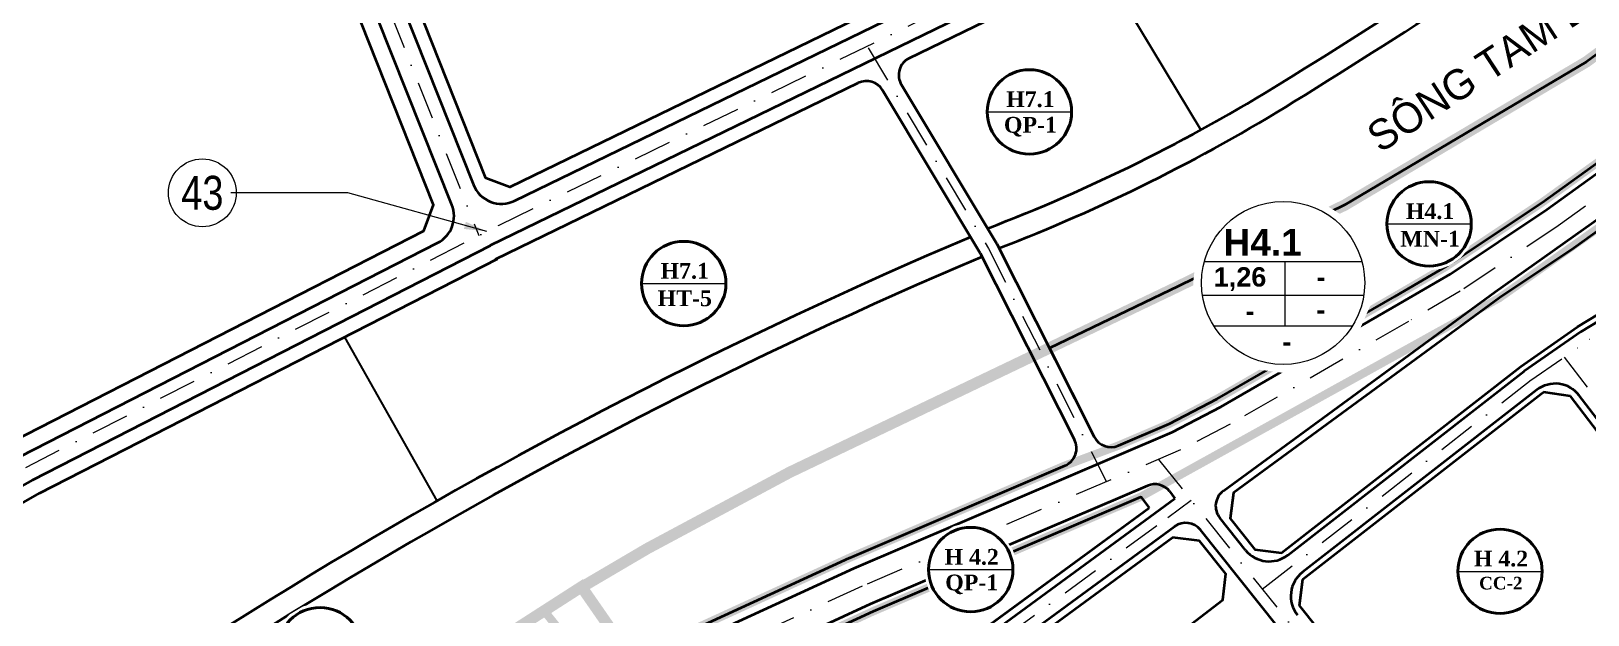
# Model space of a CAD drawing. Header units: millimetres. Extents: x 583747 to 595948, y 2304962 to 2309584.
# Drawn here: x 592277.5 to 592690.2, y 2307714.7 to 2307869.5 of the extents above; entities that cross this region are included whole.
import ezdxf
from ezdxf.enums import TextEntityAlignment as Align

# ---------------------------------------------------------------- set-up
doc = ezdxf.new("R2010")
doc.units = ezdxf.units.MM
doc.set_wipeout_variables(frame=1)
for name, pattern in [('DASHDOT', [1, 0.5, -0.25, 0, -0.25]), ('DASHED', [4.5, 3, -1.5]), ('PHANTOM2', [1.25, 0.625, -0.125, 0.125, -0.125, 0.125, -0.125]), ('RANHGIOI', [10, 6, -1.7, 0.6, -1.7]), ('RGXA', [10.3, 6, -2, 0.3, -2])]:
    doc.linetypes.add(name, pattern=pattern)
for name, color, linetype, lineweight in [('00_bo_sdd', 7, 'Continuous', 30), ('00_o pho', 2, 'RANHGIOI', 13), ('00_tim_duong', 1, 'DASHDOT', 13), ('Chu thich Lo - Q', 7, 'Continuous', 9), ('DUONG', 5, 'Continuous', 80), ('HE', 7, 'Continuous', 40), ('ky hieu lo A B tron', 7, 'Continuous', 9), ('P_text', 7, 'Continuous', 13), ('Rgphuong', 5, 'RGXA', 13), ('TOADO', 7, 'Continuous', 13), ('TREE1', 93, 'Continuous', 13), ('vong tron', 7, 'Continuous', 13)]:
    doc.layers.add(name, color=color, linetype=linetype, lineweight=lineweight)
doc.styles.add('pp1-vnblackH', font='VHBLACK.TTF')
doc.styles.get("Standard").update_dxf_attribs({"font": 'arial.ttf'})
doc.styles.add('STYLE3', font='Vharialb.ttf', dxfattribs={"height": 10})
doc.styles.add('TXT', font='vntime.TTF', dxfattribs={"height": 1})
doc.styles.add('vnarialh', font='Vharial.ttf')
doc.dimstyles.new('11', dxfattribs={"dimtxt": 7.5, "dimasz": 7.5, "dimexe": 5, "dimexo": 10, "dimgap": 3, "dimtad": 1, "dimzin": 9, "dimdsep": 46, "dimtxsty": 'STYLE3', "dimcen": 0.05, "dimclrd": 7, "dimclre": 7, "dimclrt": 7, "dimaunit": 1, "dimadec": 4, "dimazin": 0, "dimtfac": 1, "dimtofl": 0, "dimtmove": 1, "dimatfit": 3, "dimfxl": 1, "dimtolj": 1, "dimtzin": 9, "dimarcsym": 0})

# ---------------------------------------------------------------- blocks, each defined once
blk = doc.blocks.new('www')
at = {"layer": '00_bo_sdd'}
for p, q in [((19275.087, 14964.925), (19248.642, 15008.9)), ((19048.124, 14910.032), (19072.608, 14866.575))]:
    blk.add_line(p, q, dxfattribs=at)
for points in [[(19295.763, 15031.623), (19248.734, 15008.748), (19275.087, 14964.925, 0.0137265), (19296.71, 14977.539, 0.0116811), (19389.574, 15038.231, 0.0313), (19440.874, 15078.443, 0.07832), (19466.972, 15110.253, 0.0589377), (19496.093, 15176.706, 0.0619406), (19507.068, 15240.053, 0.0644814), (19504.862, 15267.247, 0.0290307), (19492.636, 15311.807, 0.049328), (19468.568, 15365.07, 0.0592944), (19433.988, 15411.376, 0.0435689), (19411.7, 15429.273, 0.0801613), (19409.093, 15430.467), (19378.742, 15410.947), (19377.761, 15404.421), (19442.262, 15327.945), (19459.505, 15290.746), (19466.827, 15260.778), (19462.988, 15217.923), (19452.371, 15178.895), (19426.642, 15142.098), (19357.616, 15077.199)], [(19268.437, 15094.843), (19237.417, 15177.914, 0.4113002), (19211.871, 15189.723), (19160.282, 15171.042, 0.0820126), (19158.009, 15169.767, 0.0672405), (19156.53, 15168.217), (19153.898, 15164.587, -0.1473481), (19150.226, 15161.792), (19031.173, 15117.236), (19028.132, 15110.761), (19067.059, 14998.771), (19085.599, 14952.18), (19091.944, 14949.721), (19287.709, 15044.942), (19295.289, 15050.527), (19296.323, 15057.499)], [(19248.734, 15008.748), (19197.822, 14983.984, 0.4398691), (19195.719, 14976.919), (19218.525, 14938.83, 0.0341892), (19275.087, 14964.925)]]:
    blk.add_lwpolyline(points, format="xyb", close=True, dxfattribs=at)
for points in [[(19373.08, 14894.304), (19365.946, 14895.416), (19365.301, 14894.967), (19302.112, 14845.808), (19301.289, 14838.833), (19332.207, 14800.176), (19339.585, 14798.897), (19407.615, 14840.867), (19408.836, 14847.467)], [(19261.401, 14864.732), (19259.232, 14867.692), (19188.297, 14837.324), (19176.93, 14832.106), (19190.816, 14812.997)], [(19280.912, 14840.296), (19281.752, 14847.25), (19274.79, 14855.954), (19267.635, 14856.902), (19163.338, 14780.458), (19162.421, 14773.591), (19171.401, 14762.317), (19178.479, 14761.455)]]:
    blk.add_lwpolyline(points, close=True, dxfattribs=at)
at = {"layer": '00_o pho', "color": 2, "linetype": 'PHANTOM2', "ltscale": 10, "const_width": 2.2}
for points in [[(18583.225, 15031.307), (18613.069, 14954.656), (18678.617, 14776.361), (18722.631, 14671.12), (18747.758, 14616.742), (18776.816, 14565.015), (18783.767, 14583.87), (18789.264, 14593.635), (18795.004, 14603.829), (18814.879, 14625.616), (18868.002, 14671.656), (18918.678, 14715.488), (18977.129, 14755.461), (19020.936, 14785.93), (19101.031, 14837.42), (19100.802, 14837.709), (19128.382, 14853.927), (19166.135, 14874.158), (19269.184, 14923.485), (19313.316, 14945.042), (19377.334, 14983.012), (19423.435, 15016.979)], [(19423.435, 15016.979), (19377.334, 14983.012), (19313.316, 14945.042), (19269.184, 14923.485), (19166.135, 14874.158), (19128.382, 14853.927), (19100.802, 14837.709), (19101.031, 14837.42), (19115.097, 14819.762), (19124.228, 14824.968), (19182.012, 14851.495), (19239.131, 14875.947), (19253.265, 14881.234), (19266.681, 14886.978), (19279.412, 14893.616), (19326.504, 14920.758), (19339.993, 14928.632), (19365.615, 14945.727), (19421.649, 14986.095), (19426.06, 14989.34), (19475.148, 15025.099)], [(19484.545, 15013.675), (19446.748, 14986.14), (19431.172, 14974.794), (19354.268, 14920.401), (19259.232, 14867.692), (19188.297, 14837.324), (19136.792, 14813.579), (19135.388, 14807.53), (19149.955, 14789.242), (19162.421, 14773.591), (19171.401, 14762.317), (19183.24, 14747.454), (19204.292, 14721.024), (19220.561, 14700.599), (19255.488, 14656.751), (19262.858, 14655.466), (19373.947, 14724.033), (19391.029, 14734.577), (19457.458, 14775.579), (19474.519, 14786.109), (19520.228, 14814.322), (19657.592, 14899.213)], [(18927.688, 14681.338), (18988.314, 14729.687), (19010.772, 14746.943), (19025.538, 14758.365), (19048.199, 14775.554), (19056.552, 14781.996), (19073.355, 14793.015), (19104.423, 14813.676), (19115.097, 14819.762), (19101.031, 14837.42), (19020.936, 14785.93), (18977.129, 14755.461), (18918.678, 14715.488)]]:
    blk.add_lwpolyline(points, dxfattribs=at)
at = {"layer": '00_tim_duong', "ltscale": 20}
for points in [[(19479.927, 15019.281), (19430.458, 14983.244), (19426.03, 14979.986), (19369.842, 14939.507), (19343.891, 14922.192), (19330.168, 14914.182), (19282.906, 14886.942), (19269.742, 14880.078), (19185.357, 14843.952), (19141.037, 14823.606), (19126.133, 14816.557), (19108.755, 14806.649), (19077.901, 14786.131), (19061.34, 14775.27), (19053.211, 14769.001), (19030.555, 14751.816), (19015.809, 14740.41), (18993.399, 14723.191), (18933.027, 14675.044)], [(19479.927, 15019.281), (19430.458, 14983.244), (19426.03, 14979.986), (19369.842, 14939.507), (19343.891, 14922.192), (19330.168, 14914.182), (19282.906, 14886.942), (19269.742, 14880.078), (19185.357, 14843.952), (19141.037, 14823.606), (19126.133, 14816.557), (19108.755, 14806.649), (19077.901, 14786.131), (19061.34, 14775.27), (19053.211, 14769.001), (19030.555, 14751.816), (19015.809, 14740.41), (18993.399, 14723.191), (18933.027, 14675.044)], [(19479.927, 15019.281), (19430.458, 14983.244), (19426.03, 14979.986), (19369.842, 14939.507), (19343.891, 14922.192), (19330.168, 14914.182), (19282.906, 14886.942), (19269.742, 14880.078), (19185.357, 14843.952), (19141.037, 14823.606), (19126.133, 14816.557), (19108.755, 14806.649), (19077.901, 14786.131), (19061.34, 14775.27), (19053.211, 14769.001), (19030.555, 14751.816), (19015.809, 14740.41), (18993.399, 14723.191), (18933.027, 14675.044)], [(19479.927, 15019.281), (19430.458, 14983.244), (19426.03, 14979.986), (19369.842, 14939.507), (19343.891, 14922.192), (19330.168, 14914.182), (19282.906, 14886.942), (19269.742, 14880.078), (19185.357, 14843.952), (19141.037, 14823.606), (19126.133, 14816.557), (19108.755, 14806.649), (19077.901, 14786.131), (19061.34, 14775.27), (19053.211, 14769.001), (19030.555, 14751.816), (19015.809, 14740.41), (18993.399, 14723.191), (18933.027, 14675.044)], [(18963.58, 14875.45), (19089.109, 14939.724), (19291.736, 15038.283), (19352.645, 15083.163), (19420.749, 15147.196), (19445.247, 15182.23), (19455.312, 15219.233)], [(18963.58, 14875.45), (19089.109, 14939.724), (19291.736, 15038.283), (19352.645, 15083.163), (19420.749, 15147.196), (19445.247, 15182.23), (19455.312, 15219.233)], [(19507.881, 14991.142), (19493.675, 14978.964), (19488.062, 14975.027), (19455.606, 14956.318), (19442.591, 14948.427), (19377.522, 14908.984)], [(19362.566, 14898.545), (19377.522, 14908.984)], [(19362.566, 14898.545), (19377.522, 14908.984)], [(19371.417, 14904.722), (19473.077, 14771.558)], [(19371.417, 14904.722), (19473.077, 14771.558)], [(19291.408, 14843.182), (19362.692, 14898.638)], [(19291.408, 14843.182), (19362.692, 14898.638)], [(19263.899, 14877.576), (19389.803, 14720.159)], [(19263.899, 14877.576), (19389.803, 14720.159)], [(18935.771, 14610.659), (19043.711, 14694.786), (19050.915, 14699.761), (19056.998, 14705.141), (19141.205, 14770.771), (19158.077, 14782.801), (19266.392, 14862.191), (19272.578, 14866.725)], [(18935.771, 14610.659), (19043.711, 14694.786), (19050.915, 14699.761), (19056.998, 14705.141), (19141.205, 14770.771), (19158.077, 14782.801), (19266.392, 14862.191), (19272.578, 14866.725)]]:
    blk.add_lwpolyline(points, dxfattribs=at)
blk.add_lwpolyline([(19017.693, 15118.33), (19060.069, 14996.419, 0.0110344), (19060.192, 14996.088), (19083.716, 14936.963)], format="xyb", dxfattribs=at)
at = {"layer": '00_tim_duong', "ltscale": 20, "elevation": 0.837}
blk.add_lwpolyline([(19186.925, 14986.74), (19218.81, 14933.488), (19250.06, 14871.652)], dxfattribs=at)
blk.add_lwpolyline([(19186.925, 14986.74), (19218.81, 14933.488), (19250.06, 14871.652)], dxfattribs=at)
at = {"layer": 'DUONG', "lineweight": 40}
for p, q in [((19086.761, 14934.412), (19293.685, 15035.06)), ((19086.761, 14934.412), (19293.685, 15035.06)), ((19366.85, 14943.822), (19476.583, 15023.34)), ((18965.44, 14872.189), (19086.792, 14934.325)), ((18965.44, 14872.189), (19086.792, 14934.325)), ((19280.38, 14891.546), (19327.534, 14918.723)), ((19281.082, 14869.238), (19353.122, 14922.04)), ((19281.082, 14869.238), (19353.122, 14922.04)), ((19298.132, 14852.214), (19360.849, 14901.005)), ((19298.132, 14852.214), (19360.849, 14901.005)), ((19364.16, 14895.98), (19302.05, 14847.66)), ((19364.16, 14895.98), (19302.05, 14847.66)), ((19410.963, 14847.977), (19375.432, 14894.52)), ((19410.963, 14847.977), (19375.432, 14894.52)), ((19267.492, 14884.825), (19280.38, 14891.546)), ((19267.492, 14884.825), (19280.38, 14891.546)), ((19183.229, 14848.752), (19267.492, 14884.825)), ((19183.229, 14848.752), (19267.492, 14884.825)), ((19183.229, 14848.752), (19267.492, 14884.825)), ((19183.229, 14848.752), (19267.492, 14884.825)), ((18965.44, 14872.189), (18907.406, 14839.292)), ((18965.44, 14872.189), (18907.406, 14839.292)), ((18965.44, 14872.189), (18907.406, 14839.292)), ((18965.44, 14872.189), (18907.406, 14839.292)), ((19260.943, 14870.6), (19187.486, 14839.153)), ((19260.943, 14870.6), (19187.486, 14839.153)), ((19266.816, 14869.127), (19268.201, 14867.236)), ((19266.816, 14869.127), (19268.201, 14867.236)), ((19158.094, 14786.533), (19268.201, 14867.236)), ((19158.094, 14786.533), (19268.201, 14867.236)), ((19286.972, 14853.531), (19280.133, 14862.082)), ((19286.972, 14853.531), (19280.133, 14862.082)), ((19162.353, 14782.216), (19268.165, 14859.771)), ((19162.353, 14782.216), (19268.165, 14859.771)), ((19325.672, 14795.539), (19275.026, 14858.861)), ((19325.672, 14795.539), (19275.026, 14858.861)), ((19125.599, 14822.296), (19183.229, 14848.752)), ((19125.599, 14822.296), (19183.229, 14848.752)), ((19187.486, 14839.153), (19143.255, 14818.848)), ((19187.486, 14839.153), (19143.255, 14818.848))]:
    blk.add_line(p, q, dxfattribs=at)
for points in [[(19148.328, 15164.285), (19029.31, 15119.742, 0.4073238), (19024.557, 15109.623), (19063.544, 14997.462), (19082.271, 14950.4, 0.4360548), (19093.204, 14946.164), (19289.658, 15041.72), (19297.492, 15047.492, 0.4160821), (19299.156, 15058.719), (19271.097, 15096.294)], [(18962.099, 14878.342), (19072.791, 14935.02, 0.3867678), (19076.578, 14945.098), (19056.71, 14995.043), (19012.96, 15120.907, 0.4154213), (19002.745, 15125.826), (18653.485, 15002.809, 0.4239453), (18647.49, 14989.744), (18678.788, 14909.472, 0.1712605), (18682.914, 14904.681), (18687.455, 14902.078, -0.1712605), (18687.673, 14901.826), (18703.119, 14862.209, 0.1455912), (18706.445, 14857.932, 0.2519018), (18883.6, 14835.277), (18904.29, 14845.56)], [(19353.122, 14922.04), (19430.942, 14977.257, -0.4831056), (19438.464, 14975.07), (19444.273, 14960.845, -0.3688589), (19441.015, 14950.98), (19441.035, 14950.992), (19375.805, 14911.444)]]:
    blk.add_lwpolyline(points, format="xyb", dxfattribs=at)
for points in [[(19327.534, 14918.723), (19341.202, 14926.697), (19366.85, 14943.822)], [(19375.805, 14911.444), (19360.849, 14901.005)]]:
    blk.add_lwpolyline(points, dxfattribs=at)
for centre, radius, start, end in [((19369.073, 14889.665), 8, 37.35893, 127.88155), ((19369.073, 14889.665), 8, 37.35893, 127.88155), ((19262.911, 14866.004), 5, 38.65323, 113.17594), ((19262.911, 14866.004), 5, 38.65323, 113.17594), ((19284.037, 14865.205), 5, 126.23956, 218.65323), ((19284.037, 14865.205), 5, 126.23956, 218.65323), ((19271.121, 14855.738), 5, 38.65323, 126.23956), ((19271.121, 14855.738), 5, 38.65323, 126.23956), ((19293.22, 14858.528), 8, 218.65323, 307.88155), ((19293.22, 14858.528), 8, 218.65323, 307.88155), ((19306.962, 14841.346), 8, 127.88155, 218.65323), ((19306.962, 14841.346), 8, 127.88155, 218.65323)]:
    blk.add_arc(centre, radius, start, end, dxfattribs=at)
at = {"layer": 'HE'}
for p, q in [((19197.822, 14983.984), (19295.763, 15031.623)), ((19088.129, 14930.629), (19184.282, 14977.398)), ((19190.758, 14975.47), (19216.619, 14932.28)), ((19216.619, 14932.28), (19241.625, 14882.799)), ((18967.263, 14868.628), (19088.615, 14930.764)), ((19302.112, 14845.808), (19365.301, 14894.967)), ((19365.301, 14894.967), (19365.946, 14895.416)), ((19373.08, 14894.304), (19365.946, 14895.416)), ((19408.836, 14847.467), (19373.08, 14894.304)), ((19182.048, 14851.51), (19239.131, 14875.947)), ((18967.343, 14868.67), (18909.186, 14835.71)), ((18967.343, 14868.67), (18909.186, 14835.71)), ((19188.297, 14837.324), (19259.232, 14867.692)), ((19259.232, 14867.692), (19261.401, 14864.732)), ((19157.103, 14788.286), (19261.401, 14864.732)), ((19163.338, 14780.458), (19267.635, 14856.902)), ((19274.79, 14855.954), (19267.635, 14856.902)), ((19124.348, 14825.023), (19181.977, 14851.478)), ((19301.289, 14838.833), (19302.112, 14845.808)), ((19144.1, 14817.035), (19188.297, 14837.324)), ((19332.207, 14800.176), (19301.289, 14838.833))]:
    blk.add_line(p, q, dxfattribs=at)
for points in [[(19221.569, 14933.57, 0.0474106), (19299.874, 14972.441, 0.0116811), (19392.973, 15033.287, 0.0313), (19444.863, 15073.962, 0.07832), (19472.147, 15107.216, 0.0589377), (19501.833, 15174.96, 0.0619406), (19513.061, 15239.766, 0.0644814), (19510.73, 15268.497, 0.0290307), (19498.32, 15313.727, 0.049328), (19473.766, 15368.066, 0.059436), (19438.241, 15415.611, 0.105344), (19377.894, 15452.991, 0.0896627)], [(19218.525, 14938.83, 0.0479382), (19296.71, 14977.539, 0.0116811), (19389.574, 15038.231, 0.0313), (19440.874, 15078.443, 0.07832), (19466.972, 15110.253, 0.0589377), (19496.093, 15176.706, 0.0619406), (19507.068, 15240.053, 0.0644814), (19504.862, 15267.247, 0.0290307), (19492.636, 15311.807, 0.049328), (19468.568, 15365.07, 0.0592944), (19433.988, 15411.376, 0.0435689), (19411.7, 15429.273, 0.0801613), (19409.093, 15430.467, 0.0801613)], [(18960.048, 14882.348), (19069.124, 14938.198), (19071.726, 14945.122), (19052.492, 14993.472), (19009.033, 15118.499), (19002.675, 15121.561), (18654.152, 14998.803), (18651.252, 14992.483), (18682.981, 14911.107, 0.1712605), (18685.152, 14908.585), (18689.694, 14905.982, -0.1712605), (18691.865, 14903.46), (18707.312, 14863.843, 0.1455912), (18709.062, 14861.592, 0.2515948), (18881.79, 14839.402), (18902.287, 14849.59)], [(19197.822, 14983.984, 0.4398691), (19195.719, 14976.919), (19221.001, 14934.695), (19246.835, 14883.576, 0.3957513), (19253.265, 14881.234, -0.2050518)]]:
    blk.add_lwpolyline(points, format="xyb", dxfattribs=at)
for points in [[(19237.417, 15177.914), (19268.437, 15094.843), (19296.323, 15057.499), (19295.289, 15050.527), (19287.709, 15044.942), (19091.944, 14949.721), (19085.599, 14952.18), (19067.059, 14998.771), (19028.132, 15110.761), (19031.173, 15117.236), (19150.226, 15161.792)], [(19088.164, 14930.533), (19088.129, 14930.629)], [(19171.401, 14762.317), (19178.479, 14761.455), (19280.912, 14840.296), (19281.752, 14847.25), (19274.79, 14855.954)]]:
    blk.add_lwpolyline(points, dxfattribs=at)
for points in [[(19326.504, 14920.758), (19339.993, 14928.632), (19365.615, 14945.727), (19421.649, 14986.095), (19426.06, 14989.34), (19475.148, 15025.099), (19482.614, 15032.034), (19495.361, 15046.265), (19511.768, 15064.583), (19512.096, 15065.106), (19482.819, 15078.603), (19462.029, 15051.558), (19436.481, 15027.775), (19423.435, 15016.979), (19377.334, 14983.012), (19313.316, 14945.042), (19269.184, 14923.485), (19234.948, 14907.097), (19246.835, 14883.576, 0.3957513), (19253.265, 14881.234), (19266.681, 14886.978), (19279.412, 14893.616)], [(19359.959, 14902.213), (19374.987, 14912.701), (19440.275, 14952.285), (19442.66, 14959.506), (19437.104, 14973.109), (19431.172, 14974.794), (19426.333, 14971.269), (19426.316, 14971.257, -0.0000173), (19426.316, 14971.256), (19373.974, 14933.549), (19354.268, 14920.401), (19283.773, 14868.731), (19282.863, 14861.87), (19289.421, 14853.671), (19296.49, 14852.837)]]:
    blk.add_lwpolyline(points, format="xyb", close=True, dxfattribs=at)
for centre, radius, start, end in [((19186.469, 14972.902), 5, 30.91125, 115.93841), ((19753.073, 13668.806), 1377.564, 113.03385, 129.911384), ((19753.073, 13668.806), 1371.564, 113.002432, 129.767856), ((19237.163, 14880.544), 5, 293.17594, 26.81095)]:
    blk.add_arc(centre, radius, start, end, dxfattribs=at)
at = {"layer": 'Rgphuong', "color": 6, "linetype": 'DASHED', "ltscale": 2, "const_width": 3, "flags": 128}
for points in [[(18997.213, 16027.896), (19004.115, 15927.16), (19006.1, 15892.225), (19007.716, 15798.464), (19011.559, 15776.793), (19027.419, 15756.059), (19036.502, 15746.947), (19036.502, 15746.947), (19036.502, 15746.947), (19036.502, 15746.947), (19036.502, 15746.947), (19036.502, 15746.947), (19342.054, 15537.913), (19369.543, 15516.154), (19369.543, 15516.154), (19419.981, 15467.906), (19455.255, 15435.582), (19476.861, 15415.785), (19494.029, 15396.19), (19505.366, 15377.817), (19517.313, 15350.955), (19527.055, 15332.208), (19532.709, 15317.17), (19541.256, 15268.199), (19538.038, 15219.659), (19538.023, 15211.506), (19534.643, 15191.18), (19526.327, 15167.395), (19505.609, 15115.552), (19482.819, 15078.603), (19462.029, 15051.558), (19436.481, 15027.775), (19423.435, 15016.979), (19423.435, 15016.979), (19377.334, 14983.012), (19313.316, 14945.042), (19269.184, 14923.485), (19166.135, 14874.158), (19128.382, 14853.927), (19110.987, 14843.698)], [(18997.213, 16027.896), (19004.115, 15927.16), (19006.1, 15892.225), (19007.716, 15798.464), (19011.559, 15776.793), (19027.419, 15756.059), (19036.502, 15746.947), (19036.502, 15746.947), (19036.502, 15746.947), (19036.502, 15746.947), (19036.502, 15746.947), (19036.502, 15746.947), (19342.054, 15537.913), (19369.543, 15516.154), (19369.543, 15516.154), (19419.981, 15467.906), (19455.255, 15435.582), (19476.861, 15415.785), (19494.029, 15396.19), (19505.366, 15377.817), (19517.313, 15350.955), (19527.055, 15332.208), (19532.709, 15317.17), (19541.256, 15268.199), (19538.038, 15219.659), (19538.023, 15211.506), (19534.643, 15191.18), (19526.327, 15167.395), (19505.609, 15115.552), (19482.819, 15078.603), (19462.029, 15051.558), (19436.481, 15027.775), (19423.435, 15016.979), (19423.435, 15016.979), (19377.334, 14983.012), (19313.316, 14945.042), (19269.184, 14923.485), (19166.135, 14874.158), (19128.382, 14853.927), (19110.987, 14843.698)], [(19295.608, 14605.962), (19261.382, 14647.719), (19210.956, 14713.759), (19179.787, 14752.399), (19175.385, 14757.182), (19132.196, 14813.116), (19110.929, 14843.783), (19020.936, 14785.93), (18977.129, 14755.461), (18918.678, 14715.488), (18868.002, 14671.656), (18814.879, 14625.616), (18795.004, 14603.829), (18783.767, 14583.87), (18776.816, 14565.015), (18763.222, 14517.6), (18738.062, 14425.544)]]:
    blk.add_lwpolyline(points, dxfattribs=at)
at = {"layer": 'TOADO', "color": 1}
blk.add_circle((19010.412, 14948.268), 9, dxfattribs=at)
at = {"layer": 'P_text', "style": 'pp1-vnblackH'}
blk.add_text('s«ng tam b¹c', height=8, rotation=33.20834, dxfattribs=at).set_placement((19322.666, 14958.688, 3))
at = {"layer": 'TOADO', "color": 1, "style": 'vnarialh', "width": 0.8}
blk.add_text('43', height=9, dxfattribs=at).set_placement((19010.412, 14948.268), align=Align.MIDDLE_CENTER)
at = {"layer": 'TOADO', "color": 1}
blk.add_leader([(19085.801, 14938.03), (19048.956, 14948.268), (19017.956, 14948.268)], dimstyle='11', override={"dimasz": 6, "dimgap": 3, "dimtad": 0}, dxfattribs=at)
at = {"ltscale": 24}
blk.add_wipeout([(19298.592, 14948.098), (19300.258, 14947.981), (19303.083, 14947.22), (19305.907, 14946.459), (19309.815, 14944.016), (19312.848, 14942.119), (19315.624, 14938.423), (19318.4, 14934.727), (19319.362, 14931.836), (19320.323, 14928.945), (19320.544, 14926.661), (19320.764, 14924.377), (19320.356, 14921.284), (19319.948, 14918.191), (19318.529, 14914.942), (19317.11, 14911.694), (19315.152, 14909.323), (19313.194, 14906.953), (19310.403, 14905.01), (19307.612, 14903.068), (19305.166, 14902.161), (19302.721, 14901.254), (19299.824, 14900.897), (19296.926, 14900.539), (19293.864, 14900.939), (19290.802, 14901.339), (19288.687, 14902.087), (19287.207, 14902.61), (19285.321, 14903.668), (19283.434, 14904.725), (19281.696, 14906.18), (19279.957, 14907.635), (19278.502, 14909.429), (19277.046, 14911.222), (19276.148, 14912.841), (19275.249, 14914.46), (19274.344, 14917.381), (19273.439, 14920.303), (19273.243, 14922.583), (19273.088, 14924.377), (19273.334, 14926.786), (19273.58, 14929.195), (19274.198, 14931.24), (19274.815, 14933.286), (19276.844, 14936.615), (19278.872, 14939.943), (19280.213, 14941.27), (19281.555, 14942.597), (19284.827, 14944.559), (19288.1, 14946.521), (19290.749, 14947.284), (19292.622, 14947.824), (19295.013, 14948.041), (19296.926, 14948.215), (19298.592, 14948.098), (19300.258, 14947.981)], dxfattribs=at).dxf.layer = 'ky hieu lo A B tron'
at = {"linetype": 'Continuous', "lineweight": 9}
for points in [[(19231.382, 14981.936), (19234.303, 14981.149), (19237.892, 14978.904), (19240.763, 14975.083), (19241.757, 14972.093), (19241.985, 14969.731), (19241.563, 14966.532), (19240.096, 14963.173), (19238.071, 14960.721), (19235.184, 14958.712), (19232.655, 14957.774), (19229.659, 14957.404), (19229.659, 14957.404), (19226.492, 14957.818), (19224.633, 14958.475), (19222.682, 14959.569), (19220.884, 14961.074), (19219.379, 14962.929), (19218.45, 14964.603), (19218.45, 14964.603), (19217.514, 14967.624), (19217.333, 14969.731), (19217.587, 14972.222), (19218.226, 14974.337), (19220.323, 14977.78), (19221.711, 14979.152), (19225.095, 14981.181), (19227.433, 14981.854), (19229.659, 14982.057)], [(19337.347, 14952.236), (19340.267, 14951.449), (19343.856, 14949.205), (19346.727, 14945.383), (19347.721, 14942.393), (19347.95, 14940.031), (19347.528, 14936.832), (19346.06, 14933.473), (19344.035, 14931.021), (19341.149, 14929.012), (19338.62, 14928.074), (19335.624, 14927.705), (19335.624, 14927.705), (19332.457, 14928.118), (19330.598, 14928.776), (19328.647, 14929.869), (19326.849, 14931.374), (19325.344, 14933.229), (19324.415, 14934.903), (19324.415, 14934.903), (19323.479, 14937.924), (19323.297, 14940.031), (19323.552, 14942.522), (19324.19, 14944.637), (19326.288, 14948.08), (19327.675, 14949.452), (19331.06, 14951.481), (19333.398, 14952.155), (19335.624, 14952.357)], [(19139.755, 14936.417), (19142.675, 14935.629), (19146.264, 14933.385), (19149.135, 14929.563), (19150.13, 14926.573), (19150.358, 14924.211), (19149.936, 14921.012), (19148.468, 14917.653), (19146.444, 14915.202), (19143.557, 14913.193), (19141.028, 14912.255), (19138.032, 14911.885), (19138.032, 14911.885), (19134.865, 14912.299), (19133.006, 14912.956), (19131.055, 14914.05), (19129.257, 14915.554), (19127.752, 14917.409), (19126.823, 14919.083), (19126.823, 14919.083), (19125.887, 14922.105), (19125.705, 14924.211), (19125.96, 14926.703), (19126.599, 14928.818), (19128.696, 14932.26), (19130.083, 14933.633), (19133.468, 14935.662), (19135.806, 14936.335), (19138.032, 14936.538)], [(19215.825, 14860.565), (19218.746, 14859.777), (19222.335, 14857.533), (19225.206, 14853.711), (19226.2, 14850.721), (19226.429, 14848.359), (19226.006, 14845.16), (19224.539, 14841.801), (19222.514, 14839.35), (19219.627, 14837.341), (19217.099, 14836.403), (19214.102, 14836.033), (19214.102, 14836.033), (19210.936, 14836.447), (19209.077, 14837.104), (19207.126, 14838.198), (19205.328, 14839.702), (19203.823, 14841.557), (19202.893, 14843.231), (19202.893, 14843.231), (19201.957, 14846.253), (19201.776, 14848.359), (19202.03, 14850.851), (19202.669, 14852.966), (19204.767, 14856.408), (19206.154, 14857.781), (19209.538, 14859.81), (19211.877, 14860.483), (19214.102, 14860.686)], [(19356.144, 14860.098), (19359.065, 14859.311), (19362.654, 14857.066), (19365.525, 14853.245), (19366.519, 14850.255), (19366.748, 14847.893), (19366.325, 14844.694), (19364.858, 14841.335), (19362.833, 14838.883), (19359.947, 14836.874), (19357.418, 14835.936), (19354.422, 14835.566), (19354.422, 14835.566), (19351.255, 14835.98), (19349.396, 14836.637), (19347.445, 14837.731), (19345.647, 14839.236), (19344.142, 14841.091), (19343.213, 14842.765), (19343.213, 14842.765), (19342.277, 14845.786), (19342.095, 14847.893), (19342.35, 14850.384), (19342.988, 14852.499), (19345.086, 14855.942), (19346.473, 14857.314), (19349.858, 14859.343), (19352.196, 14860.016), (19354.422, 14860.219)], [(19043.346, 14839.312), (19046.267, 14838.525), (19049.856, 14836.281), (19052.727, 14832.459), (19053.721, 14829.469), (19053.95, 14827.107), (19053.527, 14823.908), (19052.06, 14820.549), (19050.035, 14818.097), (19047.148, 14816.089), (19044.62, 14815.151), (19041.623, 14814.781), (19041.623, 14814.781), (19038.457, 14815.195), (19036.598, 14815.852), (19034.647, 14816.945), (19032.849, 14818.45), (19031.344, 14820.305), (19030.414, 14821.979), (19030.414, 14821.979), (19029.478, 14825), (19029.297, 14827.107), (19029.551, 14829.598), (19030.19, 14831.714), (19032.288, 14835.156), (19033.675, 14836.528), (19037.059, 14838.557), (19039.398, 14839.231), (19041.623, 14839.433)]]:
    blk.add_wipeout(points, dxfattribs=at).dxf.layer = 'vong tron'
at = {"layer": 'vong tron'}
for p, q in [((19218.475, 14969.724), (19240.77, 14969.724)), ((19324.439, 14940.028), (19346.735, 14940.028)), ((19126.847, 14924.205), (19149.143, 14924.205)), ((19202.918, 14848.356), (19225.214, 14848.356)), ((19343.237, 14847.89), (19365.533, 14847.89))]:
    blk.add_line(p, q, dxfattribs=at)
at = {"layer": 'vong tron', "lineweight": 50}
for centre in [(19229.659, 14969.728), (19335.624, 14940.028), (19138.032, 14924.208), (19214.102, 14848.356), (19354.422, 14847.89), (19041.623, 14827.104)]:
    blk.add_circle(centre, 11.184, dxfattribs=at)
at = {"layer": 'vong tron', "attachment_point": 5, "style": 'TXT'}
for s, insert, char_height in [('{\\f.VnTimeH|b1|i0|c0|p34;H7.1}', (19229.924, 14973.057), 4.18038), ('{\\f.VnTimeH|b1|i0|c0|p34;qp-1}', (19229.924, 14965.788), 4.18038), ('{\\f.VnTimeH|b1|i0|c0|p34;H4.1}', (19335.889, 14943.361), 4.18038), ('{\\f.VnTimeH|b1|i0|c0|p34;mn-1}', (19335.889, 14936.092), 4.18038), ('{\\f.VnTimeH|b1|i0|c0|p34;H7.1}', (19138.297, 14927.538), 4.18038), ('{\\f.VnTimeH|b1|i0|c0|p34;ht-5}', (19138.297, 14920.269), 4.18038), ('{\\f.VnTimeH|b1|i0|c0|p34;H 4.2}', (19214.368, 14851.689), 4.18038), ('{\\f.VnTimeH|b1|i0|c0|p34;H 4.2}', (19354.687, 14851.222), 4.18038), ('{\\f.VnTimeH|b1|i0|c0|p34;qp-1}', (19214.368, 14844.42), 4.18038), ('{\\f.VnTimeH|b1|i0|c0|p34;cc-2}', (19354.627, 14844.741), 3.3443)]:
    blk.add_mtext(s, dxfattribs=dict(at, insert=insert, char_height=char_height))
at = {"ltscale": 24}
blk.add_wipeout([(19296.926, 14948.215), (19300.258, 14947.981), (19305.907, 14946.459), (19312.848, 14942.119), (19318.4, 14934.727), (19320.323, 14928.945), (19320.764, 14924.377), (19319.948, 14918.191), (19317.11, 14911.694), (19313.194, 14906.953), (19307.612, 14903.068), (19302.721, 14901.254), (19296.926, 14900.539), (19290.802, 14901.339), (19287.207, 14902.61), (19283.434, 14904.725), (19279.957, 14907.635), (19277.046, 14911.222), (19275.249, 14914.46), (19273.439, 14920.303), (19273.088, 14924.377), (19273.58, 14929.195), (19274.815, 14933.286), (19278.872, 14939.943), (19281.555, 14942.597), (19288.1, 14946.521), (19292.622, 14947.824)], dxfattribs=at).dxf.layer = 'ky hieu lo A B tron'
at = {"layer": 'ky hieu lo A B tron', "ltscale": 24}
for points in [[(19276.068, 14930.097), (19317.784, 14930.097)], [(19297.406, 14930.097), (19297.406, 14912.974)], [(19318.303, 14921.075), (19275.549, 14921.075)], [(19278.543, 14912.974), (19315.309, 14912.974)]]:
    blk.add_lwpolyline(points, dxfattribs=at)
blk.add_ellipse((19296.926, 14924.371), major_axis=(-21.603, 1.078), ratio=1, start_param=3.1914684, end_param=9.4746537, dxfattribs=at)
at = {"layer": 'Chu thich Lo - Q', "attachment_point": 1}
for s, insert, char_height, width in [('{\\f.VnArialH|b1|i0|c0|p34;H4.1}', (19281.116, 14938.662), 7.04, 21.49671), ('{\\f.VnArialH|b1|i0|c0|p34;1,26}', (19278.546, 14928.537), 5.12, 21.49671), ('{\\f.VnArialH|b1|i0|c0|p34;-}', (19305.795, 14928.537), 5.12, 21.49671), ('{\\f.VnArialH|b1|i0|c0|p34;-}', (19286.955, 14919.515), 5.12, 21.49671), ('{\\f.VnArialH|b1|i0|c0|p34;-}', (19305.752, 14919.828), 5.12, 21.49671), ('{\\f.VnArialH|b1|i0|c0|p34;-}', (19296.733, 14911.334), 5.12, 36.44622)]:
    blk.add_mtext(s, dxfattribs=dict(at, insert=insert, char_height=char_height, width=width))

msp = doc.modelspace()

# ---------------------------------------------------------------- block references
at = {"layer": 'TREE1'}
msp.add_blockref('www', (573312.5, 2292878.35), dxfattribs=at)

doc.saveas('drawing.dxf')
